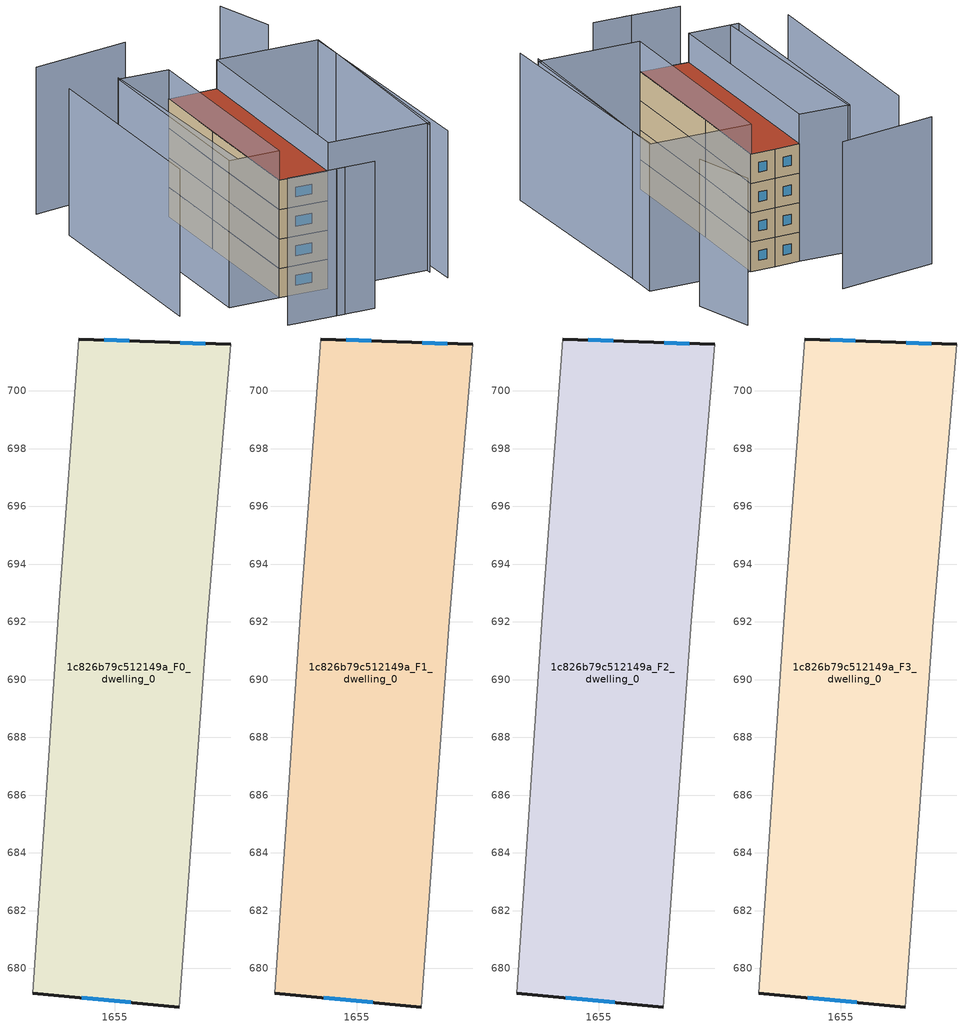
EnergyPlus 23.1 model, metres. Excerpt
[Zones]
1c826b79c512149a_F0_dwelling_0
 floor ground (EU_floor_Construction): 1659.01,701.6 1658.2,692.02 1657.23,678.67 1652.15,679.13 1653.07,692.71 1653.74,701.79 1656.38,701.7 z0
 wall outside (EU_wall_Construction): 1652.15,679.13 1657.23,678.67 / 1659.01,701.6 1656.38,701.7 1653.74,701.79 z0:3
 wall adiabatic (EU_wall_Construction): 1657.23,678.67 1658.2,692.02 1659.01,701.6 / 1653.74,701.79 1653.07,692.71 1652.15,679.13 z0:3
 window (EU_Window_Construction): 1653.84,678.98 1655.54,678.82 / 1655.5,701.73 1654.62,701.76 / 1658.13,701.64 1657.26,701.67 z1:2
1c826b79c512149a_F1_dwelling_0
 floor to 1c826b79c512149a_F0_dwelling_0 (EU_floor_Construction): 1659.01,701.6 1658.2,692.02 1657.23,678.67 1652.15,679.13 1653.07,692.71 1653.74,701.79 1656.38,701.7 z3
 wall outside (EU_wall_Construction): 1652.15,679.13 1657.23,678.67 / 1659.01,701.6 1656.38,701.7 1653.74,701.79 z3:6
 wall adiabatic (EU_wall_Construction): 1657.23,678.67 1658.2,692.02 1659.01,701.6 / 1653.74,701.79 1653.07,692.71 1652.15,679.13 z3:6
 window (EU_Window_Construction): 1653.84,678.98 1655.54,678.82 / 1655.5,701.73 1654.62,701.76 / 1658.13,701.64 1657.26,701.67 z4:5
1c826b79c512149a_F2_dwelling_0
 floor to 1c826b79c512149a_F1_dwelling_0 (EU_floor_Construction): 1659.01,701.6 1658.2,692.02 1657.23,678.67 1652.15,679.13 1653.07,692.71 1653.74,701.79 1656.38,701.7 z6
 wall outside (EU_wall_Construction): 1652.15,679.13 1657.23,678.67 / 1659.01,701.6 1656.38,701.7 1653.74,701.79 z6:9
 wall adiabatic (EU_wall_Construction): 1657.23,678.67 1658.2,692.02 1659.01,701.6 / 1653.74,701.79 1653.07,692.71 1652.15,679.13 z6:9
 window (EU_Window_Construction): 1653.84,678.98 1655.54,678.82 / 1655.5,701.73 1654.62,701.76 / 1658.13,701.64 1657.26,701.67 z7:8
1c826b79c512149a_F3_dwelling_0
 floor to 1c826b79c512149a_F2_dwelling_0 (EU_floor_Construction): 1659.01,701.6 1658.2,692.02 1657.23,678.67 1652.15,679.13 1653.07,692.71 1653.74,701.79 1656.38,701.7 z9
 wall outside (EU_wall_Construction): 1652.15,679.13 1657.23,678.67 / 1659.01,701.6 1656.38,701.7 1653.74,701.79 z9:12
 wall adiabatic (EU_wall_Construction): 1657.23,678.67 1658.2,692.02 1659.01,701.6 / 1653.74,701.79 1653.07,692.71 1652.15,679.13 z9:12
 window (EU_Window_Construction): 1653.84,678.98 1655.54,678.82 / 1655.5,701.73 1654.62,701.76 / 1658.13,701.64 1657.26,701.67 z10:11
 roof outside (EU_roof_Construction): 1657.23,678.67 1658.2,692.02 1659.01,701.6 1656.38,701.7 1653.74,701.79 1653.07,692.71 1652.15,679.13 z12
shading: 1649.31,673 1655.3,672.49 / 1654.5,672.56 1658.48,672.24 / 1667.56,677.16 1669.36,697.11 / 1668.35,675.15 1669.52,700.52 / 1648.63,702.56 1647.79,679.59 / 1643.28,702.69 1641.74,680.17 / 1653.76,709.65 1643.35,708.76 / 1667.55,706.39 1666.13,712.69 / 1653.74,701.79 1652.15,679.13 / 1652.15,679.13 1646.82,679.51 / 1646.82,679.51 1648.41,702.17 / 1648.41,702.17 1653.74,701.79 / 1669.64,700.73 1667.88,677.67 / 1667.88,677.67 1657.17,678.49 / 1657.17,678.49 1658.93,701.54 / 1658.93,701.54 1669.64,700.73 z0:15
[Building]
EU S2 Campaign: North Axis=0; Terrain=City; Solar Distribution=FullExterior
[Site:Location]
Bologna: Latitude=44.5; Longitude=11.25; Time Zone=1; Elevation=37
[SizingPeriod:WeatherFileDays]
AnnualSizingPeriod: Begin Month=1; Begin Day of Month=1; End Month=12; End Day of Month=31; Day of Week for Start Day=Monday; Use Weather File Daylight Saving Period=No; Use Weather File Rain and Snow Indicators=No
[MATERIAL]
EU_InternalMass_Material: Roughness=MediumRough; Thickness=0.1; Conductivity=1; Density=1800; Specific Heat=900; Thermal Absorptance=0.9; Solar Absorptance=0.7; Visible Absorptance=0.7
[MATERIAL:NOMASS] Roughness=MediumRough; Thermal Absorptance=0.9; Solar Absorptance=0.7; Visible Absorptance=0.7
Name | Thermal Resistance
EU_wall_NoMass | 0.937881
EU_roof_NoMass | 0.548572
EU_floor_NoMass | 0.71348
[WINDOWMATERIAL:SIMPLEGLAZINGSYSTEM]
EU_Window_SimpleGlazing: UFactor=4.25633; Solar Heat Gain Coefficient=0.85; Visible Transmittance=0.85
[CONSTRUCTION]
EU_wall_Construction: EU_wall_NoMass
EU_roof_Construction: EU_roof_NoMass
EU_floor_Construction: EU_floor_NoMass
EU_Window_Construction: EU_Window_SimpleGlazing
EU_InternalMass_Construction: EU_InternalMass_Material
[ZONE] Type=1; Multiplier=1; Ceiling Height=autocalculate; Floor Area=autocalculate; Part of Total Floor Area=Yes
Name | Volume
1c826b79c512149a_F0_dwelling_0 | 354.489
1c826b79c512149a_F1_dwelling_0; 1c826b79c512149a_F2_dwelling_0; 1c826b79c512149a_F3_dwelling_0 | 354.491
[INTERNALMASS] Construction=EU_InternalMass_Construction; Surface Area=118.163
Name | Zone or ZoneList
1c826b79c512149a_F0_dwelling_0_EU_InternalMass | 1c826b79c512149a_F0_dwelling_0
1c826b79c512149a_F1_dwelling_0_EU_InternalMass | 1c826b79c512149a_F1_dwelling_0
1c826b79c512149a_F2_dwelling_0_EU_InternalMass | 1c826b79c512149a_F2_dwelling_0
1c826b79c512149a_F3_dwelling_0_EU_InternalMass | 1c826b79c512149a_F3_dwelling_0
[OTHEREQUIPMENT] Fuel Type=Electricity; Design Level Calculation Method=Watts/Area; Power per Zone Floor Area=1; Fraction Latent=0; Fraction Radiant=0; Fraction Lost=0; Carbon Dioxide Generation Rate=0; EndUse Subcategory=EU_Step8_InternalGains
Name | Zone or ZoneList or Space or SpaceList | Schedule
EU_Step8_InternalGain_1c826b79c512149a_F0_dwelling_0_f000 | 1c826b79c512149a_F0_dwelling_0 | EU_Step8_GainSchedule_1c826b79c512149a_F0_dwelling_0_f000
EU_Step8_InternalGain_1c826b79c512149a_F1_dwelling_0_f000 | 1c826b79c512149a_F1_dwelling_0 | EU_Step8_GainSchedule_1c826b79c512149a_F1_dwelling_0_f000
EU_Step8_InternalGain_1c826b79c512149a_F2_dwelling_0_f000 | 1c826b79c512149a_F2_dwelling_0 | EU_Step8_GainSchedule_1c826b79c512149a_F2_dwelling_0_f000
EU_Step8_InternalGain_1c826b79c512149a_F3_dwelling_0_f000 | 1c826b79c512149a_F3_dwelling_0 | EU_Step8_GainSchedule_1c826b79c512149a_F3_dwelling_0_f000
[ZONEVENTILATION:DESIGNFLOWRATE] Schedule=EU_AlwaysOn; Design Flow Rate Calculation Method=AirChanges/Hour; Air Changes per Hour=0.687892; Ventilation Type=Natural; Fan Pressure Rise=0; Fan Total Efficiency=1; Constant Term Coefficient=1; Temperature Term Coefficient=0; Velocity Term Coefficient=0; Velocity Squared Term Coefficient=0; Minimum Indoor Temperature=-100; Maximum Indoor Temperature=100; Delta Temperature=-100; Minimum Outdoor Temperature=-100; Maximum Outdoor Temperature=100; Maximum Wind Speed=40
Name | Zone or ZoneList or Space or SpaceList
EU_ConstantAir_1c826b79c512149a_F0_dwelling_0 | 1c826b79c512149a_F0_dwelling_0
EU_ConstantAir_1c826b79c512149a_F1_dwelling_0 | 1c826b79c512149a_F1_dwelling_0
EU_ConstantAir_1c826b79c512149a_F2_dwelling_0 | 1c826b79c512149a_F2_dwelling_0
EU_ConstantAir_1c826b79c512149a_F3_dwelling_0 | 1c826b79c512149a_F3_dwelling_0
[HVACTEMPLATE:THERMOSTAT] Constant Heating Setpoint=20; Constant Cooling Setpoint=50
EU_HeatOnly_1c826b79c512149a_F0_dwelling_0; EU_HeatOnly_1c826b79c512149a_F1_dwelling_0; EU_HeatOnly_1c826b79c512149a_F2_dwelling_0; EU_HeatOnly_1c826b79c512149a_F3_dwelling_0
[HVACTEMPLATE:ZONE:IDEALLOADSAIRSYSTEM] System Availability Schedule=EU_AlwaysOn; Maximum Heating Supply Air Temperature=50; Minimum Cooling Supply Air Temperature=13; Maximum Heating Supply Air Humidity Ratio=0.0156; Minimum Cooling Supply Air Humidity Ratio=0.0077; Heating Limit=NoLimit; Cooling Limit=NoLimit; Heating Availability Schedule=EU_AlwaysOn; Cooling Availability Schedule=EU_CoolingOff; Dehumidification Control Type=ConstantSensibleHeatRatio; Cooling Sensible Heat Ratio=0.7; Dehumidification Setpoint=60; Humidification Control Type=None; Humidification Setpoint=30; Outdoor Air Method=None; Outdoor Air Flow Rate per Person=0.00944; Outdoor Air Flow Rate per Zone Floor Area=0; Outdoor Air Flow Rate per Zone=0; Demand Controlled Ventilation Type=None; Outdoor Air Economizer Type=NoEconomizer; Heat Recovery Type=None; Sensible Heat Recovery Effectiveness=0.7; Latent Heat Recovery Effectiveness=0.65
Name | Template Thermostat
1c826b79c512149a_F0_dwelling_0 | EU_HeatOnly_1c826b79c512149a_F0_dwelling_0
1c826b79c512149a_F1_dwelling_0 | EU_HeatOnly_1c826b79c512149a_F1_dwelling_0
1c826b79c512149a_F2_dwelling_0 | EU_HeatOnly_1c826b79c512149a_F2_dwelling_0
1c826b79c512149a_F3_dwelling_0 | EU_HeatOnly_1c826b79c512149a_F3_dwelling_0
[SIZING:ZONE] Zone Cooling Design Supply Air Temperature Input Method=SupplyAirTemperature; Zone Cooling Design Supply Air Temperature=13; Zone Heating Design Supply Air Temperature Input Method=SupplyAirTemperature; Zone Heating Design Supply Air Temperature=50; Zone Cooling Design Supply Air Humidity Ratio=0.008; Zone Heating Design Supply Air Humidity Ratio=0.008; Cooling Design Air Flow Method=DesignDay; Cooling Design Air Flow Rate=0; Cooling Minimum Air Flow per Zone Floor Area=0.000762; Cooling Minimum Air Flow=0; Cooling Minimum Air Flow Fraction=0.2; Heating Design Air Flow Method=DesignDay; Heating Design Air Flow Rate=0; Heating Maximum Air Flow per Zone Floor Area=0.002032; Heating Maximum Air Flow=0.141576; Heating Maximum Air Flow Fraction=0.3; Account for Dedicated Outdoor Air System=No; Dedicated Outdoor Air System Control Strategy=NeutralSupplyAir; Dedicated Outdoor Air Low Setpoint Temperature for Design=autosize; Dedicated Outdoor Air High Setpoint Temperature for Design=autosize; Zone Load Sizing Method=Sensible Load Only No Latent Load; Zone Latent Cooling Design Supply Air Humidity Ratio Input Method=HumidityRatioDifference; Zone Cooling Design Supply Air Humidity Ratio Difference=0.005; Zone Latent Heating Design Supply Air Humidity Ratio Input Method=HumidityRatioDifference; Zone Humidification Design Supply Air Humidity Ratio Difference=0.005
1c826b79c512149a_F0_dwelling_0; 1c826b79c512149a_F1_dwelling_0; 1c826b79c512149a_F2_dwelling_0; 1c826b79c512149a_F3_dwelling_0
[SCHEDULE:CONSTANT]
Name | Hourly Value
EU_AlwaysOn | 1
EU_CoolingOff | 0
[SCHEDULE:FILE] Column Number=1; Rows to Skip at Top=0; Number of Hours of Data=8760; Column Separator=Comma; Interpolate to Timestep=No; Minutes per Item=60; Adjust Schedule for Daylight Savings=Yes
Name | File
EU_Step8_GainSchedule_1c826b79c512149a_F0_dwelling_0_f000 | ../../schedules/1c826b79c512149a/1c826b79c512149a_F0_dwelling_0_f000_gain.csv
EU_Step8_GainSchedule_1c826b79c512149a_F1_dwelling_0_f000 | ../../schedules/1c826b79c512149a/1c826b79c512149a_F1_dwelling_0_f000_gain.csv
EU_Step8_GainSchedule_1c826b79c512149a_F2_dwelling_0_f000 | ../../schedules/1c826b79c512149a/1c826b79c512149a_F2_dwelling_0_f000_gain.csv
EU_Step8_GainSchedule_1c826b79c512149a_F3_dwelling_0_f000 | ../../schedules/1c826b79c512149a/1c826b79c512149a_F3_dwelling_0_f000_gain.csv
